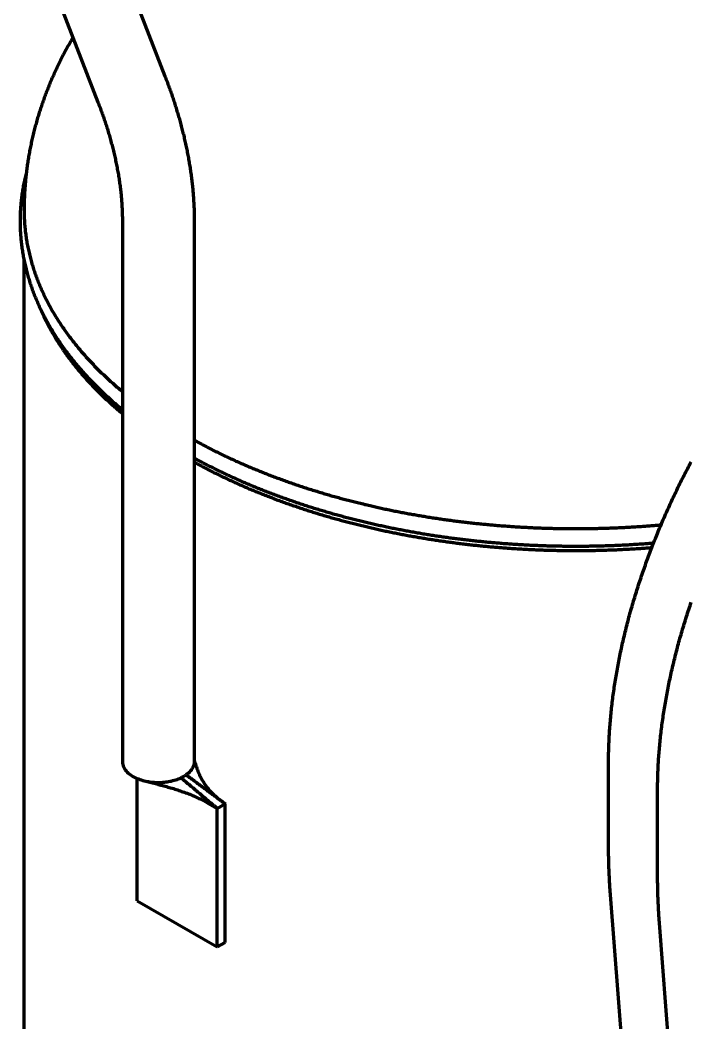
# Model space of a CAD drawing. Header units: millimetres. Extents: x 0 to 2382, y 0 to 420.
# Drawn here: x 307.21 to 330.92, y 111.65 to 147.11 of the extents above; entities that cross this region are included whole.
import ezdxf

# ---------------------------------------------------------------- set-up
doc = ezdxf.new("R2010")
doc.units = ezdxf.units.MM
doc.layers.add('01-VISIBLE', color=7, linetype='CONTINUOUS', lineweight=70)

msp = doc.modelspace()

# ---------------------------------------------------------------- linework, layer by layer
at = {"layer": '01-VISIBLE'}
for p, q in [((310.449, 149.98), (312.33, 145.132)), ((308.081, 149.061), (309.962, 144.213)), ((310.823, 140.043), (310.823, 120.886)), ((313.363, 140.043), (313.363, 120.886)), ((307.351, 108.342), (307.351, 138.611)), ((328.009, 117.972), (328.009, 120.854)), ((311.351, 115.967), (311.351, 120.292)), ((329.741, 116.972), (329.741, 119.854)), ((313.845, 119.426), (314.179, 119.233)), ((314.179, 119.233), (314.462, 119.396)), ((314.179, 114.334), (314.179, 119.233)), ((314.462, 114.497), (314.462, 119.396)), ((330.048, 90.802), (328.077, 116.173)), ((311.351, 115.967), (314.179, 114.334)), ((331.78, 89.802), (329.81, 115.173)), ((314.462, 114.497), (314.179, 114.334))]:
    msp.add_line(p, q, dxfattribs=at)
for points in [[(309.077, 146.493), (309.052, 146.45), (309.026, 146.407), (309.001, 146.363), (308.976, 146.32), (308.951, 146.276), (308.927, 146.233), (308.902, 146.189), (308.878, 146.145), (308.854, 146.101), (308.829, 146.057), (308.806, 146.013), (308.782, 145.969), (308.758, 145.924), (308.735, 145.88), (308.712, 145.836), (308.689, 145.791), (308.666, 145.746), (308.643, 145.702), (308.621, 145.657), (308.599, 145.612), (308.576, 145.567), (308.554, 145.522), (308.533, 145.476), (308.511, 145.431), (308.49, 145.386), (308.468, 145.34), (308.447, 145.295), (308.426, 145.249), (308.406, 145.204), (308.385, 145.158), (308.365, 145.112), (308.345, 145.066), (308.325, 145.02), (308.305, 144.974), (308.285, 144.928), (308.266, 144.881), (308.247, 144.835), (308.228, 144.789), (308.209, 144.742), (308.19, 144.696), (308.172, 144.649), (308.153, 144.602), (308.135, 144.555), (308.117, 144.509), (308.1, 144.462), (308.082, 144.415), (308.065, 144.368), (308.048, 144.32), (308.031, 144.273), (308.014, 144.226), (307.997, 144.179), (307.981, 144.131), (307.965, 144.084), (307.949, 144.036), (307.933, 143.988), (307.918, 143.941), (307.902, 143.893), (307.887, 143.845), (307.872, 143.797), (307.857, 143.749), (307.843, 143.701), (307.828, 143.653), (307.814, 143.605), (307.8, 143.557), (307.787, 143.509), (307.773, 143.46), (307.76, 143.412), (307.747, 143.364), (307.734, 143.315), (307.721, 143.267), (307.709, 143.218), (307.696, 143.169), (307.684, 143.121), (307.672, 143.072), (307.661, 143.023), (307.649, 142.974), (307.638, 142.925), (307.627, 142.876), (307.616, 142.828), (307.605, 142.778), (307.595, 142.729), (307.585, 142.68), (307.575, 142.631), (307.565, 142.582), (307.555, 142.533), (307.546, 142.483), (307.537, 142.434), (307.528, 142.385), (307.519, 142.335), (307.511, 142.286), (307.502, 142.236), (307.494, 142.187), (307.486, 142.137), (307.479, 142.088), (307.471, 142.038), (307.464, 141.988), (307.457, 141.939), (307.451, 141.889), (307.444, 141.839), (307.438, 141.79), (307.432, 141.74), (307.426, 141.69), (307.42, 141.64), (307.415, 141.59), (307.409, 141.54), (307.404, 141.49), (307.4, 141.44), (307.395, 141.39), (307.391, 141.34), (307.387, 141.29), (307.383, 141.24), (307.379, 141.19), (307.376, 141.14), (307.372, 141.09), (307.369, 141.04), (307.367, 140.99), (307.364, 140.94), (307.362, 140.89), (307.36, 140.84), (307.358, 140.79), (307.356, 140.74), (307.355, 140.689), (307.353, 140.639), (307.352, 140.589), (307.352, 140.539), (307.351, 140.489), (307.351, 140.439), (307.351, 140.388)], [(312.33, 145.132), (312.348, 145.085), (312.366, 145.038), (312.384, 144.991), (312.402, 144.944), (312.419, 144.897), (312.436, 144.85), (312.454, 144.803), (312.471, 144.756), (312.488, 144.709), (312.505, 144.661), (312.521, 144.614), (312.538, 144.567), (312.555, 144.519), (312.571, 144.472), (312.587, 144.424), (312.603, 144.376), (312.619, 144.329), (312.635, 144.281), (312.65, 144.233), (312.666, 144.186), (312.681, 144.138), (312.696, 144.09), (312.711, 144.042), (312.726, 143.994), (312.741, 143.946), (312.755, 143.898), (312.77, 143.85), (312.784, 143.802), (312.798, 143.754), (312.812, 143.705), (312.826, 143.657), (312.839, 143.609), (312.853, 143.56), (312.866, 143.512), (312.879, 143.464), (312.892, 143.415), (312.905, 143.367), (312.918, 143.318), (312.931, 143.269), (312.943, 143.221), (312.955, 143.172), (312.967, 143.123), (312.979, 143.074), (312.991, 143.026), (313.003, 142.977), (313.014, 142.928), (313.025, 142.879), (313.036, 142.83), (313.047, 142.781), (313.058, 142.732), (313.069, 142.683), (313.079, 142.634), (313.089, 142.585), (313.1, 142.535), (313.109, 142.486), (313.119, 142.437), (313.129, 142.388), (313.138, 142.338), (313.147, 142.289), (313.157, 142.24), (313.165, 142.19), (313.174, 142.141), (313.183, 142.091), (313.191, 142.042), (313.199, 141.992), (313.207, 141.943), (313.215, 141.893), (313.223, 141.843), (313.23, 141.794), (313.237, 141.744), (313.244, 141.694), (313.251, 141.645), (313.258, 141.595), (313.264, 141.545), (313.271, 141.495), (313.277, 141.445), (313.283, 141.396), (313.288, 141.346), (313.294, 141.296), (313.299, 141.246), (313.304, 141.196), (313.309, 141.146), (313.314, 141.096), (313.318, 141.046), (313.323, 140.996), (313.327, 140.946), (313.331, 140.896), (313.334, 140.846), (313.338, 140.796), (313.341, 140.746), (313.344, 140.695), (313.347, 140.645), (313.349, 140.595), (313.352, 140.545), (313.354, 140.495), (313.356, 140.445), (313.358, 140.394), (313.359, 140.344), (313.36, 140.294), (313.361, 140.244), (313.362, 140.194), (313.363, 140.144), (313.363, 140.093), (313.363, 140.043)], [(309.962, 144.213), (309.98, 144.166), (309.998, 144.119), (310.016, 144.072), (310.034, 144.025), (310.051, 143.978), (310.068, 143.93), (310.086, 143.883), (310.103, 143.835), (310.119, 143.788), (310.136, 143.74), (310.153, 143.693), (310.169, 143.645), (310.185, 143.598), (310.201, 143.55), (310.217, 143.502), (310.233, 143.454), (310.248, 143.406), (310.263, 143.358), (310.279, 143.31), (310.294, 143.262), (310.308, 143.214), (310.323, 143.166), (310.337, 143.117), (310.352, 143.069), (310.366, 143.021), (310.38, 142.972), (310.393, 142.924), (310.407, 142.875), (310.42, 142.827), (310.433, 142.778), (310.446, 142.729), (310.459, 142.681), (310.472, 142.632), (310.484, 142.583), (310.496, 142.534), (310.508, 142.485), (310.52, 142.436), (310.532, 142.387), (310.543, 142.338), (310.555, 142.289), (310.566, 142.24), (310.576, 142.191), (310.587, 142.142), (310.597, 142.092), (310.608, 142.043), (310.618, 141.994), (310.627, 141.944), (310.637, 141.895), (310.646, 141.845), (310.656, 141.796), (310.665, 141.746), (310.673, 141.697), (310.682, 141.647), (310.69, 141.597), (310.698, 141.548), (310.706, 141.498), (310.713, 141.448), (310.721, 141.398), (310.728, 141.348), (310.735, 141.298), (310.741, 141.248), (310.748, 141.198), (310.754, 141.148), (310.76, 141.098), (310.766, 141.048), (310.771, 140.998), (310.776, 140.948), (310.781, 140.898), (310.786, 140.848), (310.79, 140.798), (310.794, 140.748), (310.798, 140.697), (310.802, 140.647), (310.805, 140.597), (310.808, 140.547), (310.811, 140.496), (310.814, 140.446), (310.816, 140.396), (310.818, 140.345), (310.819, 140.295), (310.821, 140.245), (310.822, 140.194), (310.823, 140.144), (310.823, 140.093), (310.823, 140.043)], [(307.431, 141.737), (307.419, 141.689), (307.407, 141.64), (307.395, 141.591), (307.384, 141.543), (307.373, 141.494), (307.362, 141.445), (307.352, 141.395), (307.342, 141.346), (307.332, 141.297), (307.323, 141.248), (307.314, 141.198), (307.305, 141.149), (307.297, 141.099), (307.289, 141.05), (307.282, 141), (307.275, 140.951), (307.268, 140.901), (307.261, 140.851), (307.255, 140.801), (307.25, 140.752), (307.244, 140.702), (307.239, 140.652), (307.235, 140.602), (307.23, 140.552), (307.227, 140.502), (307.223, 140.452), (307.22, 140.402), (307.217, 140.352), (307.215, 140.302), (307.213, 140.251), (307.211, 140.201), (307.21, 140.151), (307.209, 140.101), (307.208, 140.051), (307.208, 140.001)], [(307.351, 140.388), (307.351, 140.338), (307.351, 140.288), (307.352, 140.237), (307.354, 140.187), (307.356, 140.136), (307.358, 140.086), (307.36, 140.036), (307.363, 139.985), (307.366, 139.935), (307.37, 139.885), (307.374, 139.835), (307.379, 139.784), (307.384, 139.734), (307.389, 139.684), (307.394, 139.634), (307.4, 139.584), (307.407, 139.534), (307.414, 139.484), (307.421, 139.434), (307.428, 139.384), (307.436, 139.334), (307.445, 139.285), (307.453, 139.235), (307.462, 139.185), (307.472, 139.136), (307.481, 139.086), (307.492, 139.037), (307.502, 138.988), (307.513, 138.938), (307.524, 138.889), (307.536, 138.84), (307.548, 138.791), (307.56, 138.742), (307.573, 138.694), (307.586, 138.645), (307.599, 138.596), (307.613, 138.548), (307.627, 138.499), (307.642, 138.451), (307.656, 138.403), (307.671, 138.355), (307.687, 138.307), (307.703, 138.259), (307.719, 138.211), (307.735, 138.163), (307.752, 138.116), (307.769, 138.068), (307.787, 138.021), (307.804, 137.974), (307.822, 137.927), (307.841, 137.88), (307.86, 137.833), (307.879, 137.786), (307.898, 137.74), (307.918, 137.694), (307.937, 137.647), (307.958, 137.601), (307.978, 137.555), (307.999, 137.509), (308.02, 137.463), (308.042, 137.418), (308.063, 137.372), (308.085, 137.327), (308.108, 137.282), (308.13, 137.237), (308.153, 137.192), (308.176, 137.147), (308.2, 137.102), (308.224, 137.058), (308.247, 137.013), (308.272, 136.969), (308.296, 136.925), (308.321, 136.881), (308.346, 136.837), (308.371, 136.794), (308.397, 136.75), (308.423, 136.707), (308.449, 136.664), (308.475, 136.621), (308.501, 136.578), (308.528, 136.535), (308.555, 136.493), (308.583, 136.45), (308.61, 136.408)], [(307.208, 140.001), (307.208, 139.95), (307.209, 139.9), (307.21, 139.85), (307.211, 139.8), (307.213, 139.749), (307.215, 139.699), (307.217, 139.649), (307.22, 139.599), (307.223, 139.549), (307.227, 139.499), (307.23, 139.448), (307.235, 139.398), (307.239, 139.348), (307.244, 139.298), (307.25, 139.248), (307.255, 139.198), (307.262, 139.149), (307.268, 139.099), (307.275, 139.049), (307.282, 138.999), (307.289, 138.95), (307.297, 138.9), (307.306, 138.85), (307.314, 138.801), (307.323, 138.751), (307.333, 138.702), (307.342, 138.653), (307.352, 138.603), (307.363, 138.554), (307.373, 138.505), (307.384, 138.456), (307.396, 138.407), (307.408, 138.358), (307.42, 138.31), (307.432, 138.261), (307.445, 138.212), (307.458, 138.164), (307.471, 138.115), (307.485, 138.067), (307.499, 138.019), (307.514, 137.971), (307.528, 137.923), (307.543, 137.875), (307.559, 137.827), (307.575, 137.779), (307.591, 137.732), (307.607, 137.684), (307.624, 137.637), (307.641, 137.589), (307.658, 137.542), (307.676, 137.495), (307.694, 137.448), (307.712, 137.401), (307.73, 137.355), (307.749, 137.308), (307.768, 137.262), (307.788, 137.215), (307.807, 137.169), (307.827, 137.123), (307.848, 137.077), (307.868, 137.031), (307.889, 136.985), (307.91, 136.94), (307.932, 136.894), (307.953, 136.849), (307.975, 136.804), (307.998, 136.759), (308.02, 136.714), (308.043, 136.669), (308.066, 136.624), (308.089, 136.58), (308.113, 136.536), (308.137, 136.491), (308.161, 136.447), (308.185, 136.403), (308.21, 136.359), (308.235, 136.316), (308.26, 136.272), (308.285, 136.229), (308.311, 136.186), (308.337, 136.143), (308.363, 136.1), (308.389, 136.057), (308.416, 136.014), (308.443, 135.972), (308.47, 135.929), (308.497, 135.887), (308.524, 135.845), (308.552, 135.803), (308.58, 135.761), (308.608, 135.72), (308.637, 135.678), (308.665, 135.637), (308.694, 135.596), (308.723, 135.555), (308.752, 135.514), (308.782, 135.473), (308.811, 135.433), (308.841, 135.392), (308.871, 135.352), (308.902, 135.312), (308.932, 135.272), (308.963, 135.232), (308.993, 135.192), (309.025, 135.153), (309.056, 135.113), (309.087, 135.074), (309.119, 135.035), (309.151, 134.996), (309.183, 134.957), (309.215, 134.919), (309.247, 134.88), (309.28, 134.842), (309.312, 134.804), (309.345, 134.766), (309.378, 134.728), (309.411, 134.69), (309.445, 134.653), (309.478, 134.615), (309.512, 134.578), (309.546, 134.541), (309.58, 134.504), (309.614, 134.467), (309.649, 134.431), (309.683, 134.394), (309.718, 134.358), (309.753, 134.321), (309.788, 134.285), (309.823, 134.249), (309.858, 134.214), (309.893, 134.178), (309.929, 134.143), (309.965, 134.107), (310.001, 134.072), (310.037, 134.037), (310.073, 134.002), (310.109, 133.967), (310.145, 133.933), (310.182, 133.898), (310.219, 133.864), (310.256, 133.83), (310.293, 133.796), (310.33, 133.762), (310.367, 133.728), (310.404, 133.694), (310.442, 133.661), (310.479, 133.628), (310.517, 133.594), (310.555, 133.561), (310.593, 133.529), (310.631, 133.496), (310.669, 133.463), (310.708, 133.431), (310.746, 133.398), (310.785, 133.366), (310.823, 133.334)], [(307.889, 136.986), (307.908, 136.94), (307.928, 136.894), (307.948, 136.847), (307.968, 136.801), (307.989, 136.755), (308.01, 136.71), (308.031, 136.664), (308.053, 136.618), (308.075, 136.573), (308.097, 136.528), (308.119, 136.483), (308.142, 136.438), (308.165, 136.393), (308.188, 136.348), (308.212, 136.304), (308.236, 136.259), (308.26, 136.215), (308.284, 136.171), (308.309, 136.127), (308.334, 136.083), (308.359, 136.039), (308.384, 135.996), (308.41, 135.953), (308.436, 135.909), (308.462, 135.866), (308.488, 135.823), (308.515, 135.781), (308.542, 135.738), (308.569, 135.695), (308.596, 135.653), (308.624, 135.611), (308.652, 135.569), (308.68, 135.527), (308.708, 135.485), (308.737, 135.444), (308.765, 135.403), (308.794, 135.361), (308.824, 135.32), (308.853, 135.279), (308.883, 135.239), (308.912, 135.198), (308.942, 135.157), (308.973, 135.117), (309.003, 135.077), (309.034, 135.037), (309.065, 134.997), (309.096, 134.958), (309.127, 134.918), (309.158, 134.879), (309.19, 134.839), (309.222, 134.8), (309.254, 134.761), (309.286, 134.723), (309.319, 134.684), (309.351, 134.646), (309.384, 134.607), (309.417, 134.569), (309.45, 134.531), (309.483, 134.493), (309.517, 134.456), (309.55, 134.418), (309.584, 134.381), (309.618, 134.344), (309.652, 134.307), (309.687, 134.27), (309.721, 134.233), (309.756, 134.196), (309.79, 134.16), (309.825, 134.124), (309.861, 134.087), (309.896, 134.051), (309.931, 134.016), (309.967, 133.98), (310.002, 133.944), (310.038, 133.909), (310.074, 133.874), (310.111, 133.839), (310.147, 133.804), (310.183, 133.769), (310.22, 133.734), (310.257, 133.7), (310.293, 133.665), (310.33, 133.631), (310.368, 133.597), (310.405, 133.563), (310.442, 133.53), (310.48, 133.496), (310.517, 133.462), (310.555, 133.429), (310.593, 133.396), (310.631, 133.363), (310.669, 133.33), (310.708, 133.297), (310.746, 133.265), (310.785, 133.232), (310.823, 133.2)], [(308.61, 136.408), (308.638, 136.366), (308.665, 136.325), (308.693, 136.283), (308.721, 136.242), (308.75, 136.201), (308.778, 136.16), (308.807, 136.119), (308.836, 136.078), (308.866, 136.038), (308.895, 135.997), (308.925, 135.957), (308.955, 135.917), (308.985, 135.877), (309.015, 135.837), (309.046, 135.797), (309.076, 135.758), (309.107, 135.719), (309.138, 135.679), (309.17, 135.64), (309.201, 135.602), (309.233, 135.563), (309.265, 135.524), (309.297, 135.486), (309.329, 135.448), (309.361, 135.41), (309.394, 135.372), (309.426, 135.334), (309.459, 135.296), (309.492, 135.259), (309.526, 135.221), (309.559, 135.184), (309.593, 135.147), (309.627, 135.11), (309.66, 135.073), (309.695, 135.037), (309.729, 135), (309.763, 134.964), (309.798, 134.928), (309.832, 134.892), (309.867, 134.856), (309.902, 134.82), (309.938, 134.785), (309.973, 134.749), (310.008, 134.714), (310.044, 134.679), (310.08, 134.644), (310.116, 134.609), (310.152, 134.575), (310.188, 134.54), (310.224, 134.506), (310.261, 134.472), (310.297, 134.438), (310.334, 134.404), (310.371, 134.37), (310.408, 134.336), (310.445, 134.303), (310.482, 134.269), (310.52, 134.236), (310.557, 134.203), (310.595, 134.17), (310.633, 134.137), (310.671, 134.105), (310.709, 134.072), (310.747, 134.04), (310.785, 134.008), (310.823, 133.976)], [(313.363, 132.257), (313.407, 132.233), (313.451, 132.209), (313.495, 132.185), (313.539, 132.161), (313.583, 132.138), (313.627, 132.114), (313.671, 132.091), (313.715, 132.067), (313.76, 132.044), (313.804, 132.021), (313.848, 131.998), (313.893, 131.975), (313.937, 131.952), (313.982, 131.93), (314.027, 131.907), (314.071, 131.885), (314.116, 131.862), (314.161, 131.84), (314.206, 131.818), (314.251, 131.796), (314.296, 131.774), (314.341, 131.752), (314.386, 131.731), (314.431, 131.709), (314.476, 131.687), (314.521, 131.666), (314.567, 131.645), (314.612, 131.624), (314.657, 131.603), (314.703, 131.582), (314.748, 131.561), (314.794, 131.54), (314.839, 131.519), (314.885, 131.499), (314.93, 131.479), (314.976, 131.458), (315.022, 131.438), (315.068, 131.418), (315.113, 131.398), (315.159, 131.378), (315.205, 131.358), (315.251, 131.338), (315.297, 131.319), (315.343, 131.299), (315.389, 131.28), (315.436, 131.261), (315.482, 131.241), (315.528, 131.222), (315.574, 131.203), (315.621, 131.185), (315.667, 131.166), (315.713, 131.147), (315.76, 131.128), (315.806, 131.11), (315.853, 131.092), (315.899, 131.073), (315.946, 131.055), (315.992, 131.037), (316.039, 131.019), (316.086, 131.001), (316.133, 130.983), (316.179, 130.966), (316.226, 130.948), (316.273, 130.93), (316.32, 130.913), (316.367, 130.896), (316.414, 130.878), (316.461, 130.861), (316.508, 130.844), (316.555, 130.827), (316.602, 130.81), (316.649, 130.794), (316.696, 130.777), (316.743, 130.76), (316.791, 130.744), (316.838, 130.728), (316.885, 130.711), (316.932, 130.695), (316.98, 130.679), (317.027, 130.663), (317.075, 130.647), (317.122, 130.631), (317.17, 130.616), (317.217, 130.6), (317.265, 130.584), (317.312, 130.569), (317.36, 130.554), (317.407, 130.538), (317.455, 130.523), (317.503, 130.508), (317.55, 130.493), (317.598, 130.478), (317.646, 130.463), (317.694, 130.449), (317.742, 130.434), (317.789, 130.419), (317.837, 130.405), (317.885, 130.391), (317.933, 130.376), (317.981, 130.362), (318.029, 130.348), (318.077, 130.334), (318.125, 130.32), (318.173, 130.306), (318.221, 130.292), (318.269, 130.279), (318.318, 130.265), (318.366, 130.252), (318.414, 130.238), (318.462, 130.225), (318.51, 130.212), (318.559, 130.199), (318.607, 130.186), (318.655, 130.173), (318.703, 130.16), (318.752, 130.147), (318.8, 130.134), (318.849, 130.122), (318.897, 130.109), (318.945, 130.097), (318.994, 130.084), (319.042, 130.072), (319.091, 130.06), (319.139, 130.048), (319.188, 130.036), (319.237, 130.024), (319.285, 130.012), (319.334, 130), (319.382, 129.988), (319.431, 129.977), (319.48, 129.965), (319.528, 129.954), (319.577, 129.943), (319.626, 129.931), (319.675, 129.92), (319.723, 129.909), (319.772, 129.898), (319.821, 129.887), (319.87, 129.876), (319.919, 129.865), (319.967, 129.855), (320.016, 129.844), (320.065, 129.834), (320.114, 129.823), (320.163, 129.813), (320.212, 129.803), (320.261, 129.792), (320.31, 129.782), (320.359, 129.772), (320.408, 129.762), (320.457, 129.752), (320.506, 129.743), (320.555, 129.733), (320.604, 129.723), (320.653, 129.714), (320.702, 129.704), (320.752, 129.695), (320.801, 129.686), (320.85, 129.676), (320.899, 129.667), (320.948, 129.658), (320.997, 129.649), (321.047, 129.64), (321.096, 129.632), (321.145, 129.623), (321.194, 129.614), (321.244, 129.606), (321.293, 129.597), (321.342, 129.589), (321.392, 129.58), (321.441, 129.572), (321.49, 129.564), (321.54, 129.556), (321.589, 129.548), (321.638, 129.54), (321.688, 129.532), (321.737, 129.524), (321.787, 129.516), (321.836, 129.509), (321.885, 129.501), (321.935, 129.494), (321.984, 129.486), (322.034, 129.479), (322.083, 129.472), (322.133, 129.465), (322.182, 129.457), (322.232, 129.45), (322.281, 129.444), (322.331, 129.437), (322.38, 129.43), (322.43, 129.423), (322.48, 129.417), (322.529, 129.41), (322.579, 129.404), (322.628, 129.397), (322.678, 129.391), (322.728, 129.385), (322.777, 129.378), (322.827, 129.372), (322.877, 129.366), (322.926, 129.36), (322.976, 129.355), (323.026, 129.349), (323.075, 129.343), (323.125, 129.337), (323.175, 129.332), (323.224, 129.326), (323.274, 129.321), (323.324, 129.316), (323.374, 129.311), (323.423, 129.305), (323.473, 129.3), (323.523, 129.295), (323.573, 129.29), (323.622, 129.285), (323.672, 129.281), (323.722, 129.276), (323.772, 129.271), (323.822, 129.267), (323.871, 129.262), (323.921, 129.258), (323.971, 129.254), (324.021, 129.249), (324.071, 129.245), (324.12, 129.241), (324.17, 129.237), (324.22, 129.233), (324.27, 129.229), (324.32, 129.225), (324.37, 129.222), (324.42, 129.218), (324.47, 129.214), (324.519, 129.211), (324.569, 129.207), (324.619, 129.204), (324.669, 129.201), (324.719, 129.198), (324.769, 129.194), (324.819, 129.191), (324.869, 129.188), (324.919, 129.185), (324.969, 129.183), (325.019, 129.18), (325.069, 129.177), (325.119, 129.175), (325.168, 129.172), (325.218, 129.17), (325.268, 129.167), (325.318, 129.165), (325.368, 129.163), (325.418, 129.161), (325.468, 129.158), (325.518, 129.156), (325.568, 129.154), (325.618, 129.153), (325.668, 129.151), (325.718, 129.149), (325.768, 129.147), (325.818, 129.146), (325.868, 129.144), (325.918, 129.143), (325.968, 129.142), (326.018, 129.14), (326.068, 129.139), (326.118, 129.138), (326.168, 129.137), (326.218, 129.136), (326.268, 129.135), (326.318, 129.134), (326.368, 129.134), (326.418, 129.133), (326.468, 129.132), (326.518, 129.132), (326.568, 129.131), (326.618, 129.131), (326.668, 129.131), (326.718, 129.13), (326.768, 129.13), (326.818, 129.13), (326.868, 129.13), (326.918, 129.13), (326.968, 129.13), (327.018, 129.131), (327.068, 129.131), (327.118, 129.131), (327.168, 129.132), (327.218, 129.132), (327.268, 129.133), (327.318, 129.133), (327.368, 129.134), (327.418, 129.135), (327.468, 129.136), (327.518, 129.137), (327.568, 129.138), (327.618, 129.139), (327.668, 129.14), (327.718, 129.141), (327.768, 129.143), (327.818, 129.144), (327.868, 129.145), (327.918, 129.147), (327.968, 129.149), (328.018, 129.15), (328.068, 129.152), (328.118, 129.154), (328.168, 129.156), (328.218, 129.158), (328.268, 129.16), (328.318, 129.162), (328.368, 129.164), (328.418, 129.167), (328.468, 129.169), (328.518, 129.171), (328.568, 129.174), (328.618, 129.176), (328.668, 129.179), (328.718, 129.182), (328.768, 129.185), (328.818, 129.188), (328.868, 129.19), (328.918, 129.194), (328.967, 129.197), (329.017, 129.2), (329.067, 129.203), (329.117, 129.206), (329.167, 129.21), (329.217, 129.213), (329.267, 129.217), (329.317, 129.22), (329.367, 129.224), (329.417, 129.228), (329.466, 129.232), (329.516, 129.236), (329.566, 129.24), (329.616, 129.244), (329.666, 129.248), (329.716, 129.252), (329.765, 129.257), (329.815, 129.261), (329.865, 129.265)], [(329.598, 128.612), (329.548, 128.608), (329.498, 128.604), (329.449, 128.6), (329.399, 128.596), (329.349, 128.592), (329.299, 128.589), (329.249, 128.585), (329.199, 128.581), (329.149, 128.578), (329.099, 128.575), (329.049, 128.571), (328.999, 128.568), (328.949, 128.565), (328.899, 128.562), (328.849, 128.559), (328.799, 128.556), (328.749, 128.553), (328.699, 128.55), (328.649, 128.547), (328.598, 128.545), (328.548, 128.542), (328.498, 128.54), (328.448, 128.537), (328.398, 128.535), (328.348, 128.533), (328.298, 128.53), (328.248, 128.528), (328.198, 128.526), (328.148, 128.524), (328.098, 128.522), (328.048, 128.521), (327.998, 128.519), (327.948, 128.517), (327.898, 128.516), (327.847, 128.514), (327.797, 128.513), (327.747, 128.511), (327.697, 128.51), (327.647, 128.509), (327.597, 128.508), (327.547, 128.507), (327.497, 128.506), (327.447, 128.505), (327.397, 128.504), (327.347, 128.503), (327.296, 128.502), (327.246, 128.502), (327.196, 128.501), (327.146, 128.501), (327.096, 128.5), (327.046, 128.5), (326.996, 128.5), (326.946, 128.499), (326.896, 128.499), (326.845, 128.499), (326.795, 128.499), (326.745, 128.499), (326.695, 128.5), (326.645, 128.5), (326.595, 128.5), (326.545, 128.501), (326.495, 128.501), (326.445, 128.502), (326.394, 128.502), (326.344, 128.503), (326.294, 128.504), (326.244, 128.505), (326.194, 128.506), (326.144, 128.507), (326.094, 128.508), (326.044, 128.509), (325.994, 128.51), (325.944, 128.512), (325.893, 128.513), (325.843, 128.514), (325.793, 128.516), (325.743, 128.518), (325.693, 128.519), (325.643, 128.521), (325.593, 128.523), (325.543, 128.525), (325.493, 128.527), (325.443, 128.529), (325.393, 128.531), (325.343, 128.533), (325.293, 128.535), (325.243, 128.538), (325.193, 128.54), (325.142, 128.543), (325.092, 128.545), (325.042, 128.548), (324.992, 128.551), (324.942, 128.553), (324.892, 128.556), (324.842, 128.559), (324.792, 128.562), (324.742, 128.565), (324.692, 128.569), (324.642, 128.572), (324.592, 128.575), (324.542, 128.579), (324.492, 128.582), (324.442, 128.586), (324.392, 128.589), (324.342, 128.593), (324.292, 128.597), (324.242, 128.601), (324.192, 128.605), (324.142, 128.609), (324.093, 128.613), (324.043, 128.617), (323.993, 128.621), (323.943, 128.625), (323.893, 128.63), (323.843, 128.634), (323.793, 128.639), (323.743, 128.643), (323.693, 128.648), (323.643, 128.653), (323.593, 128.658), (323.544, 128.663), (323.494, 128.668), (323.444, 128.673), (323.394, 128.678), (323.344, 128.683), (323.294, 128.688), (323.245, 128.694), (323.195, 128.699), (323.145, 128.705), (323.095, 128.71), (323.045, 128.716), (322.996, 128.722), (322.946, 128.728), (322.896, 128.734), (322.846, 128.74), (322.797, 128.746), (322.747, 128.752), (322.697, 128.758), (322.647, 128.764), (322.598, 128.771), (322.548, 128.777), (322.498, 128.784), (322.449, 128.79), (322.399, 128.797), (322.349, 128.804), (322.3, 128.811), (322.25, 128.817), (322.201, 128.824), (322.151, 128.832), (322.101, 128.839), (322.052, 128.846), (322.002, 128.853), (321.953, 128.861), (321.903, 128.868), (321.854, 128.876), (321.804, 128.883), (321.754, 128.891), (321.705, 128.899), (321.655, 128.907), (321.606, 128.915), (321.557, 128.923), (321.507, 128.931), (321.458, 128.939), (321.408, 128.947), (321.359, 128.955), (321.309, 128.964), (321.26, 128.972), (321.211, 128.981), (321.161, 128.99), (321.112, 128.998), (321.063, 129.007), (321.013, 129.016), (320.964, 129.025), (320.915, 129.034), (320.865, 129.043), (320.816, 129.052), (320.767, 129.062), (320.718, 129.071), (320.669, 129.081), (320.619, 129.09), (320.57, 129.1), (320.521, 129.109), (320.472, 129.119), (320.423, 129.129), (320.374, 129.139), (320.325, 129.149), (320.275, 129.159), (320.226, 129.169), (320.177, 129.18), (320.128, 129.19), (320.079, 129.2), (320.03, 129.211), (319.981, 129.222), (319.932, 129.232), (319.883, 129.243), (319.835, 129.254), (319.786, 129.265), (319.737, 129.276), (319.688, 129.287), (319.639, 129.298), (319.59, 129.309), (319.541, 129.321), (319.493, 129.332), (319.444, 129.344), (319.395, 129.355), (319.346, 129.367), (319.298, 129.379), (319.249, 129.391), (319.2, 129.403), (319.152, 129.415), (319.103, 129.427), (319.054, 129.439), (319.006, 129.451), (318.957, 129.464), (318.909, 129.476), (318.86, 129.489), (318.812, 129.501), (318.763, 129.514), (318.715, 129.527), (318.666, 129.54), (318.618, 129.553), (318.57, 129.566), (318.521, 129.579), (318.473, 129.592), (318.425, 129.605), (318.376, 129.619), (318.328, 129.632), (318.28, 129.646), (318.232, 129.659), (318.184, 129.673), (318.135, 129.687), (318.087, 129.701), (318.039, 129.715), (317.991, 129.729), (317.943, 129.743), (317.895, 129.758), (317.847, 129.772), (317.799, 129.786), (317.751, 129.801), (317.703, 129.816), (317.655, 129.83), (317.607, 129.845), (317.56, 129.86), (317.512, 129.875), (317.464, 129.89), (317.416, 129.905), (317.368, 129.921), (317.321, 129.936), (317.273, 129.952), (317.225, 129.967), (317.178, 129.983), (317.13, 129.998), (317.083, 130.014), (317.035, 130.03), (316.988, 130.046), (316.94, 130.062), (316.893, 130.079), (316.846, 130.095), (316.798, 130.111), (316.751, 130.128), (316.704, 130.144), (316.656, 130.161), (316.609, 130.178), (316.562, 130.195), (316.515, 130.212), (316.468, 130.229), (316.421, 130.246), (316.373, 130.263), (316.326, 130.28), (316.279, 130.298), (316.233, 130.315), (316.186, 130.333), (316.139, 130.351), (316.092, 130.369), (316.045, 130.386), (315.998, 130.404), (315.952, 130.423), (315.905, 130.441), (315.858, 130.459), (315.812, 130.477), (315.765, 130.496), (315.719, 130.515), (315.672, 130.533), (315.626, 130.552), (315.579, 130.571), (315.533, 130.59), (315.487, 130.609), (315.44, 130.628), (315.394, 130.648), (315.348, 130.667), (315.302, 130.687), (315.256, 130.706), (315.21, 130.726), (315.164, 130.746), (315.118, 130.766), (315.072, 130.786), (315.026, 130.806), (314.98, 130.826), (314.934, 130.846), (314.888, 130.867), (314.843, 130.887), (314.797, 130.908), (314.751, 130.929), (314.706, 130.949), (314.66, 130.97), (314.615, 130.991), (314.569, 131.013), (314.524, 131.034), (314.479, 131.055), (314.433, 131.077), (314.388, 131.098), (314.343, 131.12), (314.298, 131.142), (314.253, 131.164), (314.208, 131.186), (314.163, 131.208), (314.118, 131.23), (314.073, 131.253), (314.028, 131.275), (313.984, 131.298), (313.939, 131.32), (313.894, 131.343), (313.85, 131.366), (313.805, 131.389), (313.761, 131.412), (313.716, 131.435), (313.672, 131.459), (313.628, 131.482), (313.583, 131.506), (313.539, 131.529), (313.495, 131.553), (313.451, 131.577), (313.407, 131.601), (313.363, 131.625)], [(313.363, 131.482), (313.407, 131.458), (313.451, 131.433), (313.495, 131.41), (313.539, 131.386), (313.583, 131.362), (313.627, 131.338), (313.672, 131.315), (313.716, 131.291), (313.76, 131.268), (313.805, 131.245), (313.849, 131.222), (313.894, 131.199), (313.938, 131.176), (313.983, 131.154), (314.028, 131.131), (314.072, 131.108), (314.117, 131.086), (314.162, 131.064), (314.207, 131.042), (314.252, 131.02), (314.297, 130.998), (314.342, 130.976), (314.387, 130.954), (314.432, 130.933), (314.478, 130.911), (314.523, 130.89), (314.568, 130.868), (314.614, 130.847), (314.659, 130.826), (314.705, 130.805), (314.75, 130.784), (314.796, 130.763), (314.841, 130.743), (314.887, 130.722), (314.933, 130.702), (314.978, 130.681), (315.024, 130.661), (315.07, 130.641), (315.116, 130.621), (315.162, 130.601), (315.208, 130.581), (315.254, 130.562), (315.3, 130.542), (315.346, 130.522), (315.392, 130.503), (315.439, 130.484), (315.485, 130.465), (315.531, 130.445), (315.578, 130.426), (315.624, 130.407), (315.67, 130.389), (315.717, 130.37), (315.763, 130.351), (315.81, 130.333), (315.856, 130.314), (315.903, 130.296), (315.95, 130.278), (315.996, 130.26), (316.043, 130.242), (316.09, 130.224), (316.137, 130.206), (316.184, 130.188), (316.23, 130.171), (316.277, 130.153), (316.324, 130.136), (316.371, 130.118), (316.418, 130.101), (316.465, 130.084), (316.512, 130.067), (316.56, 130.05), (316.607, 130.033), (316.654, 130.016), (316.701, 130), (316.748, 129.983), (316.796, 129.967), (316.843, 129.95), (316.89, 129.934), (316.938, 129.918), (316.985, 129.902), (317.033, 129.886), (317.08, 129.87), (317.128, 129.854), (317.175, 129.838), (317.223, 129.822), (317.27, 129.807), (317.318, 129.791), (317.366, 129.776), (317.413, 129.761), (317.461, 129.746), (317.509, 129.73), (317.557, 129.715), (317.604, 129.7), (317.652, 129.686), (317.7, 129.671), (317.748, 129.656), (317.796, 129.642), (317.844, 129.627), (317.892, 129.613), (317.94, 129.599), (317.988, 129.584), (318.036, 129.57), (318.084, 129.556), (318.132, 129.542), (318.18, 129.528), (318.229, 129.515), (318.277, 129.501), (318.325, 129.487), (318.373, 129.474), (318.421, 129.461), (318.47, 129.447), (318.518, 129.434), (318.566, 129.421), (318.615, 129.408), (318.663, 129.395), (318.711, 129.382), (318.76, 129.369), (318.808, 129.357), (318.857, 129.344), (318.905, 129.331), (318.954, 129.319), (319.002, 129.307), (319.051, 129.294), (319.099, 129.282), (319.148, 129.27), (319.197, 129.258), (319.245, 129.246), (319.294, 129.234), (319.343, 129.222), (319.391, 129.211), (319.44, 129.199), (319.489, 129.188), (319.538, 129.176), (319.586, 129.165), (319.635, 129.154), (319.684, 129.142), (319.733, 129.131), (319.782, 129.12), (319.831, 129.109), (319.88, 129.098), (319.928, 129.088), (319.977, 129.077), (320.026, 129.066), (320.075, 129.056), (320.124, 129.045), (320.173, 129.035), (320.222, 129.025), (320.271, 129.015), (320.32, 129.004), (320.369, 128.994), (320.419, 128.985), (320.468, 128.975), (320.517, 128.965), (320.566, 128.955), (320.615, 128.946), (320.664, 128.936), (320.713, 128.927), (320.763, 128.917), (320.812, 128.908), (320.861, 128.899), (320.91, 128.89), (320.96, 128.88), (321.009, 128.871), (321.058, 128.863), (321.107, 128.854), (321.157, 128.845), (321.206, 128.836), (321.255, 128.828), (321.305, 128.819), (321.354, 128.811), (321.404, 128.803), (321.453, 128.794), (321.502, 128.786), (321.552, 128.778), (321.601, 128.77), (321.651, 128.762), (321.7, 128.754), (321.75, 128.746), (321.799, 128.739), (321.849, 128.731), (321.898, 128.724), (321.948, 128.716), (321.997, 128.709), (322.047, 128.701), (322.096, 128.694), (322.146, 128.687), (322.195, 128.68), (322.245, 128.673), (322.295, 128.666), (322.344, 128.659), (322.394, 128.652), (322.444, 128.646), (322.493, 128.639), (322.543, 128.633), (322.593, 128.626), (322.642, 128.62), (322.692, 128.613), (322.742, 128.607), (322.791, 128.601), (322.841, 128.595), (322.891, 128.589), (322.94, 128.583), (322.99, 128.577), (323.04, 128.571), (323.09, 128.566), (323.14, 128.56), (323.189, 128.555), (323.239, 128.549), (323.289, 128.544), (323.339, 128.539), (323.389, 128.533), (323.438, 128.528), (323.488, 128.523), (323.538, 128.518), (323.588, 128.513), (323.638, 128.508), (323.688, 128.504), (323.737, 128.499), (323.787, 128.494), (323.837, 128.49), (323.887, 128.485), (323.937, 128.481), (323.987, 128.476), (324.037, 128.472), (324.087, 128.468), (324.137, 128.464), (324.187, 128.46), (324.236, 128.456), (324.286, 128.452), (324.336, 128.448), (324.386, 128.445), (324.436, 128.441), (324.486, 128.437), (324.536, 128.434), (324.586, 128.431), (324.636, 128.427), (324.686, 128.424), (324.736, 128.421), (324.786, 128.418), (324.836, 128.415), (324.886, 128.412), (324.936, 128.409), (324.986, 128.406), (325.036, 128.403), (325.086, 128.401), (325.136, 128.398), (325.186, 128.396), (325.236, 128.393), (325.286, 128.391), (325.336, 128.388), (325.386, 128.386), (325.436, 128.384), (325.486, 128.382), (325.536, 128.38), (325.586, 128.378), (325.636, 128.376), (325.687, 128.375), (325.737, 128.373), (325.787, 128.371), (325.837, 128.37), (325.887, 128.368), (325.937, 128.367), (325.987, 128.365), (326.037, 128.364), (326.087, 128.363), (326.137, 128.362), (326.187, 128.361), (326.237, 128.36), (326.287, 128.359), (326.337, 128.358), (326.388, 128.358), (326.438, 128.357), (326.488, 128.356), (326.538, 128.356), (326.588, 128.355), (326.638, 128.355), (326.688, 128.355), (326.738, 128.355), (326.788, 128.354), (326.838, 128.354), (326.888, 128.354), (326.938, 128.355), (326.989, 128.355), (327.039, 128.355), (327.089, 128.355), (327.139, 128.356), (327.189, 128.356), (327.239, 128.357), (327.289, 128.357), (327.339, 128.358), (327.389, 128.359), (327.439, 128.36), (327.489, 128.36), (327.539, 128.361), (327.59, 128.363), (327.64, 128.364), (327.69, 128.365), (327.74, 128.366), (327.79, 128.367), (327.84, 128.369), (327.89, 128.37), (327.94, 128.372), (327.99, 128.374), (328.04, 128.375), (328.09, 128.377), (328.14, 128.379), (328.19, 128.381), (328.24, 128.383), (328.29, 128.385), (328.34, 128.387), (328.39, 128.39), (328.44, 128.392), (328.49, 128.394), (328.541, 128.397), (328.591, 128.399), (328.641, 128.402), (328.691, 128.405), (328.741, 128.407), (328.791, 128.41), (328.841, 128.413), (328.891, 128.416), (328.941, 128.419), (328.991, 128.422), (329.041, 128.426), (329.091, 128.429), (329.14, 128.432), (329.19, 128.436), (329.24, 128.439), (329.29, 128.443), (329.34, 128.447), (329.39, 128.45), (329.44, 128.454), (329.49, 128.458), (329.54, 128.462)], [(328.009, 120.854), (328.009, 120.92), (328.01, 120.987), (328.01, 121.054), (328.011, 121.121), (328.012, 121.187), (328.014, 121.254), (328.016, 121.321), (328.018, 121.387), (328.02, 121.454), (328.022, 121.521), (328.025, 121.587), (328.028, 121.654), (328.031, 121.721), (328.035, 121.787), (328.039, 121.854), (328.043, 121.921), (328.047, 121.987), (328.052, 122.054), (328.056, 122.12), (328.061, 122.187), (328.067, 122.253), (328.072, 122.32), (328.078, 122.386), (328.084, 122.453), (328.09, 122.519), (328.097, 122.586), (328.103, 122.652), (328.11, 122.718), (328.117, 122.785), (328.125, 122.851), (328.132, 122.917), (328.14, 122.984), (328.148, 123.05), (328.157, 123.116), (328.165, 123.182), (328.174, 123.248), (328.183, 123.314), (328.192, 123.381), (328.202, 123.447), (328.211, 123.513), (328.221, 123.579), (328.231, 123.645), (328.242, 123.711), (328.252, 123.776), (328.263, 123.842), (328.274, 123.908), (328.285, 123.974), (328.296, 124.04), (328.308, 124.105), (328.32, 124.171), (328.332, 124.237), (328.344, 124.302), (328.356, 124.368), (328.369, 124.433), (328.382, 124.499), (328.395, 124.564), (328.408, 124.63), (328.421, 124.695), (328.435, 124.76), (328.449, 124.826), (328.463, 124.891), (328.477, 124.956), (328.492, 125.021), (328.506, 125.086), (328.521, 125.151), (328.536, 125.216), (328.551, 125.281), (328.567, 125.346), (328.582, 125.411), (328.598, 125.476), (328.614, 125.541), (328.63, 125.605), (328.646, 125.67), (328.663, 125.735), (328.68, 125.799), (328.697, 125.864), (328.714, 125.928), (328.731, 125.993), (328.748, 126.057), (328.766, 126.122), (328.784, 126.186), (328.802, 126.25), (328.82, 126.314), (328.838, 126.379), (328.857, 126.443), (328.876, 126.507), (328.895, 126.571), (328.914, 126.635), (328.933, 126.699), (328.952, 126.762), (328.972, 126.826), (328.992, 126.89), (329.012, 126.954), (329.032, 127.017), (329.052, 127.081), (329.073, 127.144), (329.093, 127.208), (329.114, 127.271), (329.135, 127.334), (329.156, 127.398), (329.178, 127.461), (329.199, 127.524), (329.221, 127.587), (329.242, 127.65), (329.264, 127.713), (329.287, 127.776), (329.309, 127.839), (329.331, 127.902), (329.354, 127.965), (329.377, 128.027), (329.4, 128.09), (329.423, 128.153), (329.446, 128.215), (329.47, 128.278), (329.493, 128.34), (329.517, 128.402), (329.541, 128.465), (329.565, 128.527), (329.589, 128.589), (329.614, 128.651), (329.638, 128.713), (329.663, 128.775), (329.688, 128.837), (329.713, 128.899), (329.738, 128.961), (329.764, 129.022), (329.789, 129.084), (329.815, 129.146), (329.84, 129.207), (329.866, 129.269), (329.893, 129.33), (329.919, 129.391), (329.945, 129.453), (329.972, 129.514), (329.998, 129.575), (330.025, 129.636), (330.052, 129.697), (330.08, 129.758), (330.107, 129.819), (330.134, 129.88), (330.162, 129.94), (330.19, 130.001), (330.218, 130.062), (330.246, 130.122), (330.274, 130.183), (330.302, 130.243), (330.331, 130.304), (330.359, 130.364), (330.388, 130.424), (330.417, 130.484), (330.446, 130.544), (330.475, 130.604), (330.505, 130.664), (330.534, 130.724), (330.564, 130.784), (330.593, 130.843), (330.623, 130.903), (330.653, 130.963), (330.684, 131.022), (330.714, 131.082), (330.744, 131.141), (330.775, 131.2), (330.806, 131.259), (330.837, 131.319), (330.868, 131.378), (330.899, 131.437), (330.93, 131.496)], [(329.741, 119.854), (329.742, 119.92), (329.742, 119.987), (329.743, 120.054), (329.744, 120.12), (329.745, 120.187), (329.746, 120.254), (329.748, 120.321), (329.75, 120.387), (329.752, 120.454), (329.755, 120.521), (329.758, 120.587), (329.761, 120.654), (329.764, 120.721), (329.767, 120.787), (329.771, 120.854), (329.775, 120.92), (329.78, 120.987), (329.784, 121.054), (329.789, 121.12), (329.794, 121.187), (329.799, 121.253), (329.805, 121.32), (329.81, 121.386), (329.816, 121.453), (329.823, 121.519), (329.829, 121.585), (329.836, 121.652), (329.843, 121.718), (329.85, 121.785), (329.857, 121.851), (329.865, 121.917), (329.873, 121.983), (329.881, 122.05), (329.889, 122.116), (329.898, 122.182), (329.906, 122.248), (329.915, 122.314), (329.925, 122.38), (329.934, 122.446), (329.944, 122.512), (329.954, 122.578), (329.964, 122.644), (329.974, 122.71), (329.984, 122.776), (329.995, 122.842), (330.006, 122.908), (330.017, 122.974), (330.029, 123.039), (330.04, 123.105), (330.052, 123.171), (330.064, 123.236), (330.076, 123.302), (330.089, 123.368), (330.101, 123.433), (330.114, 123.499), (330.127, 123.564), (330.14, 123.629), (330.154, 123.695), (330.167, 123.76), (330.181, 123.825), (330.195, 123.891), (330.21, 123.956), (330.224, 124.021), (330.239, 124.086), (330.253, 124.151), (330.268, 124.216), (330.284, 124.281), (330.299, 124.346), (330.315, 124.411), (330.33, 124.476), (330.346, 124.541), (330.362, 124.605), (330.379, 124.67), (330.395, 124.735), (330.412, 124.799), (330.429, 124.864), (330.446, 124.928), (330.463, 124.993), (330.481, 125.057), (330.498, 125.121), (330.516, 125.186), (330.534, 125.25), (330.552, 125.314), (330.571, 125.378), (330.589, 125.442), (330.608, 125.506), (330.627, 125.57), (330.646, 125.634), (330.665, 125.698), (330.685, 125.762), (330.704, 125.826), (330.724, 125.89), (330.744, 125.953), (330.764, 126.017), (330.785, 126.08), (330.805, 126.144), (330.826, 126.207), (330.846, 126.271), (330.867, 126.334), (330.889, 126.397), (330.91, 126.461), (330.931, 126.524)], [(313.363, 120.944), (313.377, 120.895), (313.392, 120.846), (313.408, 120.797), (313.423, 120.749), (313.44, 120.7), (313.457, 120.652), (313.475, 120.604), (313.494, 120.556), (313.514, 120.509), (313.534, 120.462), (313.555, 120.415), (313.577, 120.369), (313.6, 120.324), (313.624, 120.278), (313.649, 120.234), (313.675, 120.189), (313.702, 120.146), (313.73, 120.103), (313.759, 120.061), (313.789, 120.019), (313.82, 119.978), (313.851, 119.938), (313.884, 119.899), (313.918, 119.86), (313.952, 119.822), (313.988, 119.785), (314.024, 119.749), (314.061, 119.714), (314.099, 119.679), (314.137, 119.646), (314.177, 119.613), (314.216, 119.58), (314.257, 119.549), (314.298, 119.518)], [(310.823, 120.886), (310.826, 120.835), (310.836, 120.785), (310.851, 120.735), (310.871, 120.688), (310.895, 120.643), (310.924, 120.6), (310.956, 120.56), (310.991, 120.522), (311.028, 120.487), (311.068, 120.454), (311.109, 120.423), (311.151, 120.395), (311.195, 120.368)], [(313.363, 120.886), (313.36, 120.835), (313.351, 120.784), (313.336, 120.735), (313.316, 120.687), (313.291, 120.642), (313.262, 120.599), (313.23, 120.559), (313.195, 120.521), (313.157, 120.486), (313.118, 120.453), (313.076, 120.422)], [(311.195, 120.368), (311.243, 120.342), (311.291, 120.318), (311.341, 120.296), (311.391, 120.275), (311.442, 120.257), (311.494, 120.24), (311.546, 120.225), (311.598, 120.211)], [(311.598, 120.211), (311.648, 120.2), (311.698, 120.19), (311.748, 120.181), (311.799, 120.173), (311.85, 120.167), (311.9, 120.162), (311.951, 120.158), (312.002, 120.155), (312.053, 120.154), (312.104, 120.153), (312.155, 120.154), (312.206, 120.156), (312.257, 120.159), (312.308, 120.164), (312.359, 120.169), (312.409, 120.176), (312.46, 120.184), (312.51, 120.194), (312.56, 120.204), (312.609, 120.216), (312.659, 120.23), (312.708, 120.245), (312.756, 120.261), (312.804, 120.279), (312.851, 120.298), (312.898, 120.319)], [(312.898, 120.319), (312.928, 120.334), (312.959, 120.35), (312.989, 120.367), (313.019, 120.384), (313.048, 120.403), (313.076, 120.422)], [(312.898, 120.319), (312.936, 120.286), (312.975, 120.253), (313.014, 120.22), (313.053, 120.187), (313.092, 120.154), (313.131, 120.121), (313.169, 120.089), (313.208, 120.056), (313.247, 120.023), (313.286, 119.99), (313.325, 119.957), (313.364, 119.924), (313.402, 119.891), (313.441, 119.858), (313.48, 119.825), (313.519, 119.792), (313.558, 119.76), (313.597, 119.727), (313.635, 119.694), (313.674, 119.661), (313.713, 119.628), (313.752, 119.595), (313.791, 119.562), (313.83, 119.529), (313.869, 119.496), (313.907, 119.463), (313.946, 119.43), (313.985, 119.398), (314.024, 119.365), (314.063, 119.332), (314.102, 119.299), (314.14, 119.266), (314.179, 119.233)], [(313.076, 120.422), (313.117, 120.392), (313.158, 120.362), (313.198, 120.332), (313.239, 120.302), (313.28, 120.271), (313.321, 120.241), (313.361, 120.211), (313.402, 120.181), (313.443, 120.151), (313.483, 120.121), (313.524, 120.091), (313.565, 120.06), (313.606, 120.03), (313.646, 120), (313.687, 119.97), (313.728, 119.94), (313.768, 119.91), (313.809, 119.88), (313.85, 119.85), (313.891, 119.819), (313.931, 119.789), (313.972, 119.759), (314.013, 119.729), (314.053, 119.699), (314.094, 119.669), (314.135, 119.639), (314.176, 119.608), (314.216, 119.578), (314.257, 119.548), (314.298, 119.518)], [(311.598, 120.211), (311.648, 120.199), (311.697, 120.187), (311.746, 120.175), (311.796, 120.162), (311.845, 120.15), (311.894, 120.137), (311.943, 120.125), (311.992, 120.112), (312.042, 120.099), (312.091, 120.086), (312.14, 120.073), (312.189, 120.06), (312.238, 120.046), (312.287, 120.033), (312.336, 120.019), (312.384, 120.005), (312.433, 119.991), (312.482, 119.977), (312.531, 119.962), (312.579, 119.948), (312.628, 119.933), (312.676, 119.917), (312.725, 119.902), (312.773, 119.887), (312.821, 119.871), (312.87, 119.855), (312.918, 119.838), (312.966, 119.821), (313.013, 119.804), (313.061, 119.787), (313.109, 119.769), (313.156, 119.751), (313.203, 119.733), (313.251, 119.714), (313.298, 119.694), (313.344, 119.675), (313.391, 119.654), (313.437, 119.634), (313.484, 119.613), (313.53, 119.591), (313.575, 119.569), (313.621, 119.547), (313.666, 119.524), (313.711, 119.5), (313.756, 119.476), (313.8, 119.451), (313.845, 119.426)], [(314.298, 119.518), (314.325, 119.498), (314.352, 119.477), (314.38, 119.457), (314.407, 119.437), (314.435, 119.417), (314.462, 119.396)], [(328.077, 116.173), (328.074, 116.223), (328.07, 116.273), (328.066, 116.323), (328.063, 116.373), (328.059, 116.423), (328.056, 116.472), (328.053, 116.522), (328.05, 116.572), (328.047, 116.622), (328.044, 116.672), (328.042, 116.722), (328.039, 116.772), (328.037, 116.822), (328.034, 116.872), (328.032, 116.922), (328.03, 116.972), (328.028, 117.022), (328.026, 117.072), (328.024, 117.122), (328.022, 117.172), (328.021, 117.222), (328.019, 117.272), (328.018, 117.322), (328.016, 117.372), (328.015, 117.422), (328.014, 117.472), (328.013, 117.522), (328.012, 117.572), (328.012, 117.622), (328.011, 117.672), (328.01, 117.722), (328.01, 117.772), (328.01, 117.822), (328.009, 117.872), (328.009, 117.922), (328.009, 117.972)], [(329.81, 115.173), (329.806, 115.223), (329.802, 115.273), (329.799, 115.322), (329.795, 115.372), (329.792, 115.422), (329.789, 115.472), (329.785, 115.522), (329.782, 115.572), (329.78, 115.622), (329.777, 115.672), (329.774, 115.722), (329.771, 115.772), (329.769, 115.822), (329.767, 115.872), (329.764, 115.922), (329.762, 115.972), (329.76, 116.022), (329.758, 116.072), (329.756, 116.122), (329.755, 116.172), (329.753, 116.222), (329.752, 116.272), (329.75, 116.322), (329.749, 116.372), (329.748, 116.422), (329.747, 116.472), (329.746, 116.522), (329.745, 116.572), (329.744, 116.622), (329.743, 116.672), (329.743, 116.722), (329.742, 116.772), (329.742, 116.822), (329.742, 116.872), (329.742, 116.922), (329.741, 116.972)]]:
    msp.add_lwpolyline(points, dxfattribs=at)

doc.saveas('drawing.dxf')
